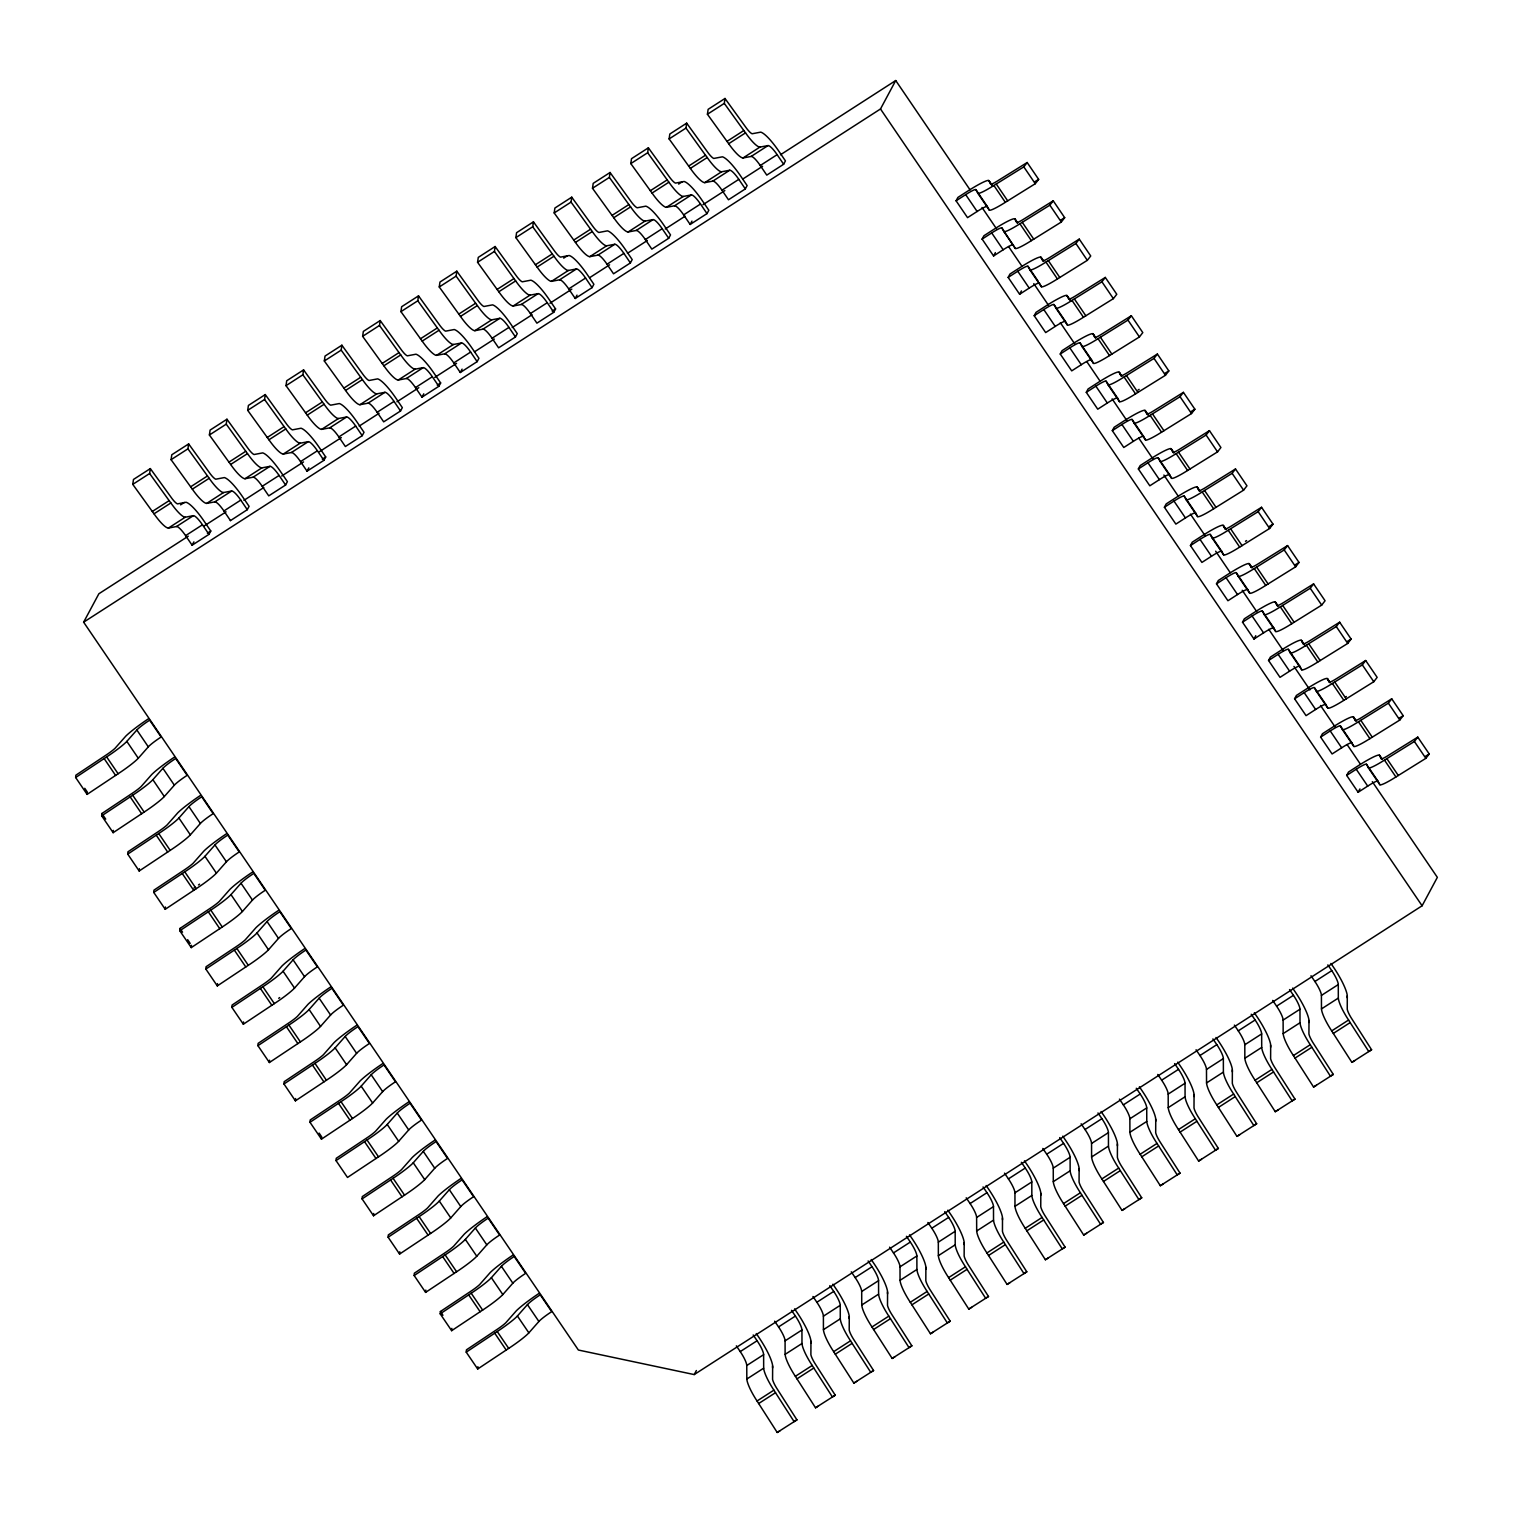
<?xml version="1.0" encoding="UTF-8"?>
<svg xmlns="http://www.w3.org/2000/svg" width="1513" height="1513" viewBox="0 0 1513 1513"><rect width="100%" height="100%" fill="white"/><g stroke="black" fill="none" stroke-linecap="round" stroke-linejoin="round"><path stroke-width="1.5" d="M772.632 1365.955L772.576 1379.459A11.915 2.515 57.2 0 0 777.663 1389.709L796.935 1419.856L777.209 1432.471L757.048 1401A24.359 5.144 57.2 0 1 746.817 1379.043L746.76 1365.52A14.298 3.026 57.2 0 0 740.235 1351.601L736.339 1345.851M810.949 1341.275L810.892 1354.778A11.915 2.515 57.2 0 0 815.961 1365.048L835.252 1395.194L815.526 1407.79L795.365 1376.319A24.359 5.144 57.2 0 1 785.115 1354.362L785.077 1340.858A14.298 3.026 57.2 0 0 778.552 1326.92L774.637 1321.189M849.266 1316.613L849.209 1330.116A11.915 2.515 57.2 0 0 854.278 1340.367L873.568 1370.513L853.843 1383.109L833.663 1351.657A24.359 5.144 57.2 0 1 823.431 1329.681L823.394 1316.178A14.298 3.026 57.2 0 0 816.869 1302.258L812.954 1296.509M887.564 1291.932L887.507 1305.435A11.915 2.515 57.2 0 0 892.594 1315.705L911.866 1345.832L892.159 1358.447L871.98 1326.977A24.359 5.144 57.2 0 1 861.748 1305.019L861.691 1291.497A14.298 3.026 57.2 0 0 855.167 1277.577L851.271 1271.828M925.88 1267.27L925.824 1280.755A11.915 2.515 57.2 0 0 930.892 1291.024L950.183 1321.171L930.457 1333.766L910.296 1302.296A24.359 5.144 57.2 0 1 900.046 1280.338L900.008 1266.835A14.298 3.026 57.2 0 0 893.483 1252.915L889.587 1247.166M964.197 1242.589L964.14 1256.093A11.915 2.515 57.2 0 0 969.209 1266.343L988.5 1296.49L968.774 1309.085L948.594 1277.634A24.359 5.144 57.2 0 1 938.363 1255.677L938.325 1242.154A14.298 3.026 57.2 0 0 931.8 1228.234L927.885 1222.485M1002.495 1217.908L1002.457 1231.412A11.915 2.515 57.2 0 0 1007.526 1241.681L1026.797 1271.809L1007.091 1284.424L986.911 1252.953A24.359 5.144 57.2 0 1 976.679 1230.996L976.623 1217.473A14.298 3.026 57.2 0 0 970.098 1203.554L966.202 1197.804M1040.812 1193.246L1040.755 1206.75A11.915 2.515 57.2 0 0 1045.823 1217L1065.114 1247.147L1045.388 1259.743L1025.228 1228.291A24.359 5.144 57.2 0 1 1014.977 1206.315L1014.939 1192.811A14.298 3.026 57.2 0 0 1008.415 1178.892L1004.519 1173.142M1079.128 1168.566L1079.072 1182.069A11.915 2.515 57.2 0 0 1084.14 1192.32L1103.431 1222.466L1083.705 1235.062L1063.526 1203.61A24.359 5.144 57.2 0 1 1053.294 1181.653L1053.256 1168.131A14.298 3.026 57.2 0 0 1046.731 1154.211L1042.816 1148.462M1117.426 1143.885L1117.388 1157.388A11.915 2.515 57.2 0 0 1122.457 1167.658L1141.729 1197.804L1122.022 1210.4L1101.842 1178.93A24.359 5.144 57.2 0 1 1091.611 1156.972L1091.554 1143.469A14.298 3.026 57.2 0 0 1085.029 1129.53L1081.133 1123.8M1155.743 1119.223L1155.686 1132.726A11.915 2.515 57.2 0 0 1160.755 1142.977L1180.045 1173.123L1160.32 1185.719L1140.159 1154.268A24.359 5.144 57.2 0 1 1129.908 1132.291L1129.871 1118.788A14.298 3.026 57.2 0 0 1123.346 1104.868L1119.45 1099.119M1194.06 1094.542L1194.003 1108.046A11.915 2.515 57.2 0 0 1199.071 1118.296L1218.362 1148.443L1198.636 1161.057L1178.476 1129.587A24.359 5.144 57.2 0 1 1168.225 1107.629L1168.187 1094.107A14.298 3.026 57.2 0 0 1161.662 1080.187L1157.748 1074.438M1232.357 1069.88L1232.32 1083.365A11.915 2.515 57.2 0 0 1237.388 1093.634L1256.66 1123.781L1236.953 1136.376L1216.774 1104.906A24.359 5.144 57.2 0 1 1206.542 1082.949L1206.485 1069.445A14.298 3.026 57.2 0 0 1199.96 1055.526L1196.064 1049.776M1270.674 1045.199L1270.617 1058.703A11.915 2.515 57.2 0 0 1275.705 1068.953L1294.977 1099.1L1275.251 1111.696L1255.09 1080.244A24.359 5.144 57.2 0 1 1244.84 1058.268L1244.802 1044.764A14.298 3.026 57.2 0 0 1238.277 1030.845L1234.381 1025.095M1308.991 1020.519L1308.934 1034.022A11.915 2.515 57.2 0 0 1314.003 1044.292L1333.293 1074.419L1313.568 1087.034L1293.407 1055.563A24.359 5.144 57.2 0 1 1283.156 1033.606L1283.119 1020.084A14.298 3.026 57.2 0 0 1276.594 1006.164L1272.679 1000.415M1347.289 995.857L1347.251 1009.36A11.915 2.515 57.2 0 0 1352.319 1019.611L1371.591 1049.757L1351.884 1062.353L1331.705 1030.901A24.359 5.144 57.2 0 1 1321.473 1008.925L1321.416 995.422A14.298 3.026 57.2 0 0 1314.91 981.502L1310.996 975.753M772.632 1367.922L772.538 1365.048A30.279 6.411 57.2 0 0 766.467 1349.861L764.746 1346.759A30.279 6.411 57.2 0 0 758.902 1337.397L756.292 1333.558M810.949 1343.241L810.855 1340.367A30.279 6.411 57.2 0 0 804.765 1325.199L803.063 1322.097A30.279 6.411 57.2 0 0 797.2 1312.717L794.609 1308.877M849.247 1318.58L849.152 1315.705A30.279 6.411 57.2 0 0 843.081 1300.518L841.379 1297.416A30.279 6.411 57.2 0 0 835.516 1288.036L832.907 1284.215M887.564 1293.899L887.469 1291.024A30.279 6.411 57.2 0 0 881.398 1275.837L879.677 1272.736A30.279 6.411 57.2 0 0 873.833 1263.374L871.223 1259.535M925.88 1269.218L925.786 1266.362A30.279 6.411 57.2 0 0 919.696 1251.175L917.994 1248.074A30.279 6.411 57.2 0 0 912.15 1238.693L909.54 1234.873M964.178 1244.556L964.084 1241.681A30.279 6.411 57.2 0 0 958.013 1226.495L956.311 1223.393A30.279 6.411 57.2 0 0 950.448 1214.012L947.857 1210.192M1002.495 1219.875L1002.4 1217A30.279 6.411 57.2 0 0 996.329 1201.814L994.608 1198.731A30.279 6.411 57.2 0 0 988.764 1189.35L986.154 1185.511M1040.812 1195.194L1040.717 1192.339A30.279 6.411 57.2 0 0 1034.627 1177.152L1032.925 1174.05A30.279 6.411 57.2 0 0 1027.081 1164.67L1024.471 1160.849M1079.109 1170.532L1079.015 1167.658A30.279 6.411 57.2 0 0 1072.944 1152.471L1071.242 1149.369A30.279 6.411 57.2 0 0 1065.379 1140.008L1062.788 1136.168M1117.426 1145.852L1117.332 1142.977A30.279 6.411 57.2 0 0 1111.261 1127.79L1109.54 1124.707A30.279 6.411 57.2 0 0 1103.696 1115.327L1101.086 1111.488M1155.743 1121.19L1155.648 1118.315A30.279 6.411 57.2 0 0 1149.558 1103.128L1147.856 1100.027A30.279 6.411 57.2 0 0 1142.012 1090.646L1139.402 1086.826M1194.041 1096.509L1193.946 1093.634A30.279 6.411 57.2 0 0 1187.875 1078.447L1186.173 1075.346A30.279 6.411 57.2 0 0 1180.31 1065.984L1177.719 1062.145M1232.357 1071.828L1232.263 1068.972A30.279 6.411 57.2 0 0 1226.192 1053.786L1224.471 1050.684A30.279 6.411 57.2 0 0 1218.627 1041.303L1216.017 1037.464M1270.674 1047.166L1270.58 1044.292A30.279 6.411 57.2 0 0 1264.49 1029.105L1262.788 1026.003A30.279 6.411 57.2 0 0 1256.944 1016.623L1254.334 1012.802M1308.972 1022.485L1308.896 1019.611A30.279 6.411 57.2 0 0 1302.806 1004.424L1301.104 1001.322A30.279 6.411 57.2 0 0 1295.241 991.961L1292.65 988.121M1347.289 997.805L1347.194 994.949A30.279 6.411 57.2 0 0 1341.123 979.762L1339.402 976.66A30.279 6.411 57.2 0 0 1333.558 967.28L1330.948 963.459M75.65 777.512L106.648 756.897A24.359 2.78 -34.2 0 0 126.827 741.389L136.851 730.004A14.298 1.626 -34.2 0 1 149.655 720.169L161.116 737.02A14.298 1.626 -34.2 0 0 148.312 746.855L138.288 758.24A24.359 2.78 -34.2 0 1 118.109 773.748L87.111 794.382L75.65 777.512L75.858 775.204L105.532 755.441A11.915 1.362 -34.2 0 0 115.064 748.273L125.768 736.15A30.279 3.442 -34.2 0 1 139.328 725.124L142.279 723.006A30.279 3.442 -34.2 0 1 148.387 718.826M87.111 794.382L87.3 792.074L84.766 788.311M101.693 815.829L132.69 795.214A24.359 2.78 -34.2 0 0 152.87 779.687L162.893 768.301A14.298 1.626 -34.2 0 1 175.697 758.486L187.158 775.337A14.298 1.626 -34.2 0 0 174.354 785.171L164.312 796.538A24.359 2.78 -34.2 0 1 144.151 812.065L113.153 832.68L101.693 815.829L101.882 813.521L131.574 793.758A11.915 1.362 -34.2 0 0 141.106 786.59L151.792 774.448A30.279 3.442 -34.2 0 1 165.371 763.422L168.321 761.323A30.279 3.442 -34.2 0 1 174.43 757.143M113.153 832.68L113.343 830.372M127.735 854.126L158.733 833.512A24.359 2.78 -34.2 0 0 178.912 818.003L188.936 806.618A14.298 1.626 -34.2 0 1 201.74 796.784L213.182 813.654A14.298 1.626 -34.2 0 0 200.378 823.469L190.354 834.854A24.359 2.78 -34.2 0 1 170.194 850.363L139.177 870.996L127.735 854.126L127.924 851.819L157.617 832.055A11.915 1.362 -34.2 0 0 167.149 824.888L177.834 812.765A30.279 3.442 -34.2 0 1 191.413 801.739L194.345 799.621A30.279 3.442 -34.2 0 1 200.454 795.441M139.177 870.996L139.385 868.689M153.759 892.443L184.775 871.828A24.359 2.78 -34.2 0 0 204.936 856.301L214.959 844.935A14.298 1.626 -34.2 0 1 227.763 835.1L239.224 851.951A14.298 1.626 -34.2 0 0 226.42 861.786L216.397 873.152A24.359 2.78 -34.2 0 1 196.217 888.679L165.22 909.294L153.759 892.443L153.967 890.136L183.659 870.372A11.915 1.362 -34.2 0 0 193.191 863.204L203.877 851.062A30.279 3.442 -34.2 0 1 217.437 840.037L220.387 837.937A30.279 3.442 -34.2 0 1 226.496 833.758M165.22 909.294L165.428 906.987M179.801 930.76L210.799 910.126A24.359 2.78 -34.2 0 0 230.978 894.618L241.002 883.233A14.298 1.626 -34.2 0 1 253.806 873.398L265.267 890.268A14.298 1.626 -34.2 0 0 252.463 900.084L242.439 911.469A24.359 2.78 -34.2 0 1 222.26 926.996L191.262 947.611L179.801 930.76L180.009 928.434L209.683 908.67A11.915 1.362 -34.2 0 0 219.234 901.502L229.919 889.379A30.279 3.442 -34.2 0 1 243.48 878.353L246.43 876.235A30.279 3.442 -34.2 0 1 252.539 872.055M191.262 947.611L191.47 945.303M205.844 969.058L236.841 948.443A24.359 2.78 -34.2 0 0 257.021 932.916L267.044 921.549A14.298 1.626 -34.2 0 1 279.848 911.715L291.309 928.566A14.298 1.626 -34.2 0 0 278.505 938.4L268.482 949.786A24.359 2.78 -34.2 0 1 248.302 965.294L217.305 985.909L205.844 969.058L206.052 966.75L235.725 946.987A11.915 1.362 -34.2 0 0 245.257 939.819L255.962 927.677A30.279 3.442 -34.2 0 1 269.522 916.67L272.472 914.552A30.279 3.442 -34.2 0 1 278.581 910.372M217.305 985.909L217.494 983.601M231.886 1007.374L262.884 986.741A24.359 2.78 -34.2 0 0 283.063 971.233L293.087 959.847A14.298 1.626 -34.2 0 1 305.891 950.032L317.352 966.883A14.298 1.626 -34.2 0 0 304.548 976.698L294.524 988.084A24.359 2.78 -34.2 0 1 274.345 1003.611L243.347 1024.225L231.886 1007.374L232.075 1005.067L261.768 985.285A11.915 1.362 -34.2 0 0 271.3 978.136L281.985 965.994A30.279 3.442 -34.2 0 1 295.565 954.968L298.515 952.85A30.279 3.442 -34.2 0 1 304.624 948.67M243.347 1024.225L243.536 1021.918M257.929 1045.672L288.926 1025.058A24.359 2.78 -34.2 0 0 309.106 1009.53L319.13 998.164A14.298 1.626 -34.2 0 1 331.933 988.329L343.375 1005.18A14.298 1.626 -34.2 0 0 330.591 1015.015L320.548 1026.4A24.359 2.78 -34.2 0 1 300.387 1041.909L269.39 1062.523L257.929 1045.672L258.118 1043.365L287.81 1023.601A11.915 1.362 -34.2 0 0 297.342 1016.433L308.028 1004.292A30.279 3.442 -34.2 0 1 321.607 993.285L324.557 991.166A30.279 3.442 -34.2 0 1 330.666 986.987M269.39 1062.523L269.579 1060.216M283.971 1083.989L314.969 1063.355A24.359 2.78 -34.2 0 0 335.13 1047.847L345.172 1036.462A14.298 1.626 -34.2 0 1 357.957 1026.646L369.418 1043.497A14.298 1.626 -34.2 0 0 356.614 1053.332L346.59 1064.698A24.359 2.78 -34.2 0 1 326.411 1080.225L295.413 1100.84L283.971 1083.989L284.16 1081.682L313.853 1061.899A11.915 1.362 -34.2 0 0 323.385 1054.75L334.07 1042.608A30.279 3.442 -34.2 0 1 347.65 1031.582L350.581 1029.483A30.279 3.442 -34.2 0 1 356.69 1025.284M295.413 1100.84L295.621 1098.533M309.995 1122.287L341.011 1101.672A24.359 2.78 -34.2 0 0 361.172 1086.164L371.196 1074.778A14.298 1.626 -34.2 0 1 383.999 1064.944L395.46 1081.795A14.298 1.626 -34.2 0 0 382.657 1091.63L372.633 1103.015A24.359 2.78 -34.2 0 1 352.453 1118.523L321.456 1139.157L309.995 1122.287L310.203 1119.979L339.877 1100.216A11.915 1.362 -34.2 0 0 349.427 1093.048L360.113 1080.925A30.279 3.442 -34.2 0 1 373.673 1069.899L376.624 1067.781A30.279 3.442 -34.2 0 1 382.732 1063.601M321.456 1139.157L321.664 1136.849L319.111 1133.086M336.037 1160.603L367.035 1139.989A24.359 2.78 -34.2 0 0 387.215 1124.462L397.238 1113.076A14.298 1.626 -34.2 0 1 410.042 1103.261L421.503 1120.112A14.298 1.626 -34.2 0 0 408.699 1129.946L398.676 1141.313A24.359 2.78 -34.2 0 1 378.496 1156.84L347.498 1177.454L336.037 1160.603L336.245 1158.296L365.919 1138.533A11.915 1.362 -34.2 0 0 375.451 1131.365L386.155 1119.223A30.279 3.442 -34.2 0 1 399.716 1108.197L402.666 1106.098A30.279 3.442 -34.2 0 1 408.775 1101.899M362.08 1198.901L393.077 1178.287A24.359 2.78 -34.2 0 0 413.257 1162.778L423.281 1151.393A14.298 1.626 -34.2 0 1 436.084 1141.559L447.545 1158.428A14.298 1.626 -34.2 0 0 434.742 1168.244L424.718 1179.629A24.359 2.78 -34.2 0 1 404.538 1195.138L373.541 1215.771L362.08 1198.901L362.288 1196.594L391.962 1176.83A11.915 1.362 -34.2 0 0 401.493 1169.662L412.198 1157.54A30.279 3.442 -34.2 0 1 425.758 1146.514L428.709 1144.395A30.279 3.442 -34.2 0 1 434.817 1140.216M373.541 1215.771L373.73 1213.464M388.122 1237.218L419.12 1216.603A24.359 2.78 -34.2 0 0 439.3 1201.076L449.323 1189.71A14.298 1.626 -34.2 0 1 462.127 1179.875L473.588 1196.726A14.298 1.626 -34.2 0 0 460.784 1206.561L450.761 1217.927A24.359 2.78 -34.2 0 1 430.581 1233.454L399.583 1254.069L388.122 1237.218L388.311 1234.911L418.004 1215.147A11.915 1.362 -34.2 0 0 427.536 1207.979L438.222 1195.837A30.279 3.442 -34.2 0 1 451.801 1184.811L454.751 1182.712A30.279 3.442 -34.2 0 1 460.86 1178.532M399.583 1254.069L399.772 1251.762M414.165 1275.535L445.162 1254.901A24.359 2.78 -34.2 0 0 465.342 1239.393L475.366 1228.008A14.298 1.626 -34.2 0 1 488.169 1218.173L499.612 1235.043A14.298 1.626 -34.2 0 0 486.808 1244.859L476.784 1256.244A24.359 2.78 -34.2 0 1 456.623 1271.752L425.607 1292.386L414.165 1275.535L414.354 1273.208L444.047 1253.445A11.915 1.362 -34.2 0 0 453.578 1246.277L464.264 1234.154A30.279 3.442 -34.2 0 1 477.843 1223.128L480.794 1221.01A30.279 3.442 -34.2 0 1 486.883 1216.83M425.607 1292.386L425.815 1290.078M440.207 1313.832L471.205 1293.218A24.359 2.78 -34.2 0 0 491.366 1277.691L501.408 1266.324A14.298 1.626 -34.2 0 1 514.193 1256.49L525.654 1273.341A14.298 1.626 -34.2 0 0 512.85 1283.175L502.827 1294.561A24.359 2.78 -34.2 0 1 482.647 1310.069L451.649 1330.684L440.207 1313.832L440.396 1311.525L470.089 1291.762A11.915 1.362 -34.2 0 0 479.621 1284.594L490.307 1272.452A30.279 3.442 -34.2 0 1 503.886 1261.445L506.817 1259.327A30.279 3.442 -34.2 0 1 512.926 1255.147M451.649 1330.684L451.857 1328.376M466.231 1352.149L497.229 1331.516A24.359 2.78 -34.2 0 0 517.408 1316.007L527.432 1304.622A14.298 1.626 -34.2 0 1 540.236 1294.806L551.697 1311.658A14.298 1.626 -34.2 0 0 538.893 1321.473L528.869 1332.858A24.359 2.78 -34.2 0 1 508.69 1348.386L477.692 1369L466.231 1352.149L466.439 1349.842L496.113 1330.059A11.915 1.362 -34.2 0 0 505.664 1322.91L516.349 1310.769A30.279 3.442 -34.2 0 1 529.909 1299.743L532.86 1297.624A30.279 3.442 -34.2 0 1 538.968 1293.445M477.692 1369L477.9 1366.693M132.766 484.368L133.484 479.451L150.335 468.595L170.685 496.737A11.915 2.515 57.2 0 0 177.437 503.886L186.08 502.259A30.279 6.411 57.2 0 1 195.896 510.467L197.957 512.907A30.279 6.411 57.2 0 1 204.255 521.418L210.78 531.006L208.983 534.354L192.113 545.21L185.607 535.64A14.298 3.026 57.2 0 0 176.491 526.543L168.378 528.075A24.359 5.144 57.2 0 1 154.004 513.815L132.766 484.368L149.617 473.512L150.335 468.595M247.281 509.692L240.775 500.103A14.298 3.026 57.2 0 0 231.659 491.025L214.808 501.881L206.695 503.394A24.359 5.144 57.2 0 1 192.321 489.153L171.082 459.687L171.782 454.77L188.652 443.914L208.983 472.075A11.915 2.515 57.2 0 0 215.735 479.205L224.378 477.578A30.279 6.411 57.2 0 1 234.212 485.786L236.255 488.226A30.279 6.411 57.2 0 1 242.572 496.756L249.078 506.325L247.281 509.692L230.354 520.68M231.659 491.025L223.546 492.538A24.359 5.144 57.2 0 1 209.172 478.297L187.934 448.831L188.652 443.914M209.399 435.006L210.099 430.089L226.95 419.233L247.3 447.394A11.915 2.515 57.2 0 0 254.052 454.524L262.695 452.898A30.279 6.411 57.2 0 1 272.51 461.106L274.572 463.564A30.279 6.411 57.2 0 1 280.888 472.075L287.394 481.645L285.598 485.011L268.747 495.867L262.222 486.297A14.298 3.026 57.2 0 0 253.106 477.2L245.011 478.732A24.359 5.144 57.2 0 1 230.638 464.472L209.399 435.006L226.25 424.151L226.95 419.233M247.697 410.345L248.416 405.427L265.267 394.571L285.617 422.713A11.915 2.515 57.2 0 0 292.368 429.862L301.011 428.236A30.279 6.411 57.2 0 1 310.827 436.444L312.888 438.883A30.279 6.411 57.2 0 1 319.205 447.394L325.711 456.983L323.914 460.33L307.044 471.186L300.539 461.616A14.298 3.026 57.2 0 0 291.423 452.519L283.309 454.051A24.359 5.144 57.2 0 1 268.936 439.791L247.697 410.345L264.567 399.489L265.267 394.571M286.014 385.664L286.714 380.746L303.583 369.891L323.914 398.051A11.915 2.515 57.2 0 0 330.666 405.181L339.309 403.555A30.279 6.411 57.2 0 1 349.144 411.763L351.205 414.203A30.279 6.411 57.2 0 1 357.503 422.732L364.009 432.302L362.212 435.668L345.361 446.524L338.855 436.935A14.298 3.026 57.2 0 0 329.739 427.857L321.626 429.37A24.359 5.144 57.2 0 1 307.252 415.129L286.014 385.664L302.865 374.808L303.583 369.891M324.33 360.983L325.03 356.066L341.881 345.21L362.231 373.371A11.915 2.515 57.2 0 0 368.983 380.501L377.626 378.874A30.279 6.411 57.2 0 1 387.441 387.101L389.503 389.541A30.279 6.411 57.2 0 1 395.82 398.051L402.326 407.64L400.529 410.988L383.678 421.843L377.153 412.274A14.298 3.026 57.2 0 0 368.037 403.177L359.943 404.709A24.359 5.144 57.2 0 1 345.569 390.449L324.33 360.983L341.182 350.127L341.881 345.21M362.628 336.321L363.347 331.404L380.198 320.548L400.548 348.709A11.915 2.515 57.2 0 0 407.3 355.839L415.943 354.212A30.279 6.411 57.2 0 1 425.758 362.42L427.82 364.86A30.279 6.411 57.2 0 1 434.136 373.389L440.642 382.959L438.846 386.307L421.976 397.163L415.47 387.593A14.298 3.026 57.2 0 0 406.354 378.515L398.259 380.028A24.359 5.144 57.2 0 1 383.867 365.787L362.628 336.321L379.498 325.465L380.198 320.548M400.945 311.64L401.645 306.723L418.515 295.867L438.846 324.028A11.915 2.515 57.2 0 0 445.597 331.158L454.24 329.531A30.279 6.411 57.2 0 1 464.075 337.739L466.136 340.198A30.279 6.411 57.2 0 1 472.434 348.709L478.94 358.278L477.143 361.645L460.292 372.501L453.787 362.912A14.298 3.026 57.2 0 0 444.671 353.834L436.557 355.347A24.359 5.144 57.2 0 1 422.184 341.106L400.945 311.64L417.796 300.784L418.515 295.867M439.262 286.978L439.961 282.042L456.813 271.186L477.162 299.347A11.915 2.515 57.2 0 0 483.914 306.496L492.557 304.87A30.279 6.411 57.2 0 1 502.373 313.078L504.434 315.517A30.279 6.411 57.2 0 1 510.751 324.028L517.257 333.617L515.46 336.964L498.609 347.82L492.084 338.25A14.298 3.026 57.2 0 0 482.969 329.153L474.874 330.685A24.359 5.144 57.2 0 1 460.5 316.425L439.262 286.978L456.113 276.123L456.813 271.186M477.56 262.297L478.278 257.38L495.129 246.524L515.479 274.685A11.915 2.515 57.2 0 0 522.231 281.815L530.874 280.189A30.279 6.411 57.2 0 1 540.689 288.397L542.751 290.836A30.279 6.411 57.2 0 1 549.068 299.366L555.574 308.936L553.777 312.283L536.907 323.158L530.401 313.569A14.298 3.026 57.2 0 0 521.285 304.491L513.191 306.004A24.359 5.144 57.2 0 1 498.798 291.763L477.56 262.297L494.429 251.442L495.129 246.524M515.876 237.617L516.576 232.699L533.446 221.844L553.796 250.004A11.915 2.515 57.2 0 0 560.529 257.134L569.172 255.508A30.279 6.411 57.2 0 1 579.006 263.716L581.068 266.175A30.279 6.411 57.2 0 1 587.366 274.685L593.871 284.255L592.075 287.621L575.224 298.477L568.718 288.907A14.298 3.026 57.2 0 0 559.602 279.81L551.489 281.342A24.359 5.144 57.2 0 1 537.115 267.082L515.876 237.617L532.727 226.761L533.446 221.844M554.193 212.955L554.893 208.038L571.744 197.182L592.094 225.324A11.915 2.515 57.2 0 0 598.845 232.472L607.488 230.846A30.279 6.411 57.2 0 1 617.304 239.054L619.365 241.494A30.279 6.411 57.2 0 1 625.682 250.004L632.188 259.593L630.391 262.94L613.54 273.796L607.035 264.227A14.298 3.026 57.2 0 0 597.9 255.13L589.805 256.662A24.359 5.144 57.2 0 1 575.432 242.402L554.193 212.955L571.044 202.099L571.744 197.182M592.491 188.274L593.209 183.357L610.061 172.501L630.41 200.662A11.915 2.515 57.2 0 0 637.162 207.792L645.805 206.165A30.279 6.411 57.2 0 1 655.621 214.373L657.682 216.813A30.279 6.411 57.2 0 1 663.999 225.342L670.505 234.912L668.708 238.279L651.838 249.134L645.332 239.546A14.298 3.026 57.2 0 0 636.216 230.468L628.122 231.981A24.359 5.144 57.2 0 1 613.748 217.74L592.491 188.274L609.361 177.418L610.061 172.501M630.808 163.593L631.507 158.676L648.377 147.82L668.727 175.981A11.915 2.515 57.2 0 0 675.46 183.111L684.103 181.484A30.279 6.411 57.2 0 1 693.937 189.692L695.999 192.151A30.279 6.411 57.2 0 1 702.297 200.662L708.822 210.25L707.006 213.598L690.155 224.454L683.649 214.884A14.298 3.026 57.2 0 0 674.533 205.787L666.42 207.319A24.359 5.144 57.2 0 1 652.046 193.059L630.808 163.593L647.659 152.737L648.377 147.82M669.124 138.931L669.824 134.014L686.675 123.158L707.025 151.319A11.915 2.515 57.2 0 0 713.777 158.449L722.42 156.822A30.279 6.411 57.2 0 1 732.235 165.03L734.297 167.47A30.279 6.411 57.2 0 1 740.614 175.981L747.119 185.569L745.323 188.917L728.472 199.773L721.966 190.203A14.298 3.026 57.2 0 0 712.85 181.106L704.736 182.638A24.359 5.144 57.2 0 1 690.363 168.397L669.124 138.931L685.975 128.075L686.675 123.158M707.422 114.25L708.141 109.333L724.992 98.477L745.342 126.638A11.915 2.515 57.2 0 0 752.093 133.768L760.736 132.142A30.279 6.411 57.2 0 1 770.552 140.35L772.613 142.808A30.279 6.411 57.2 0 1 778.93 151.319L785.436 160.889L783.639 164.255L766.769 175.111L760.264 165.522A14.298 3.026 57.2 0 0 751.148 156.444L743.053 157.957A24.359 5.144 57.2 0 1 728.68 143.716L707.422 114.25L724.292 103.395L724.992 98.477M1372.31 781.654L1437.35 877.351L1422.107 905.776L694.202 1374.579L578.382 1350.031L83.631 622.183L98.875 593.758L188.293 536.169M192.113 545.21L193.91 541.862M307.044 471.186L308.841 467.839M421.976 397.163L423.772 393.815M460.292 372.501L462.089 369.134M575.224 298.477L577.02 295.111M690.155 224.454L691.952 221.106M83.631 622.183L880.49 108.974L895.734 80.529L970.079 189.9M992.679 186.156L988.859 180.539L990.712 184.321A11.915 1.362 -34.2 0 0 998.561 180.293L1027.176 162.515L1038.637 179.366L1035.27 183.716L1005.332 202.326A24.359 2.78 -34.2 0 1 989.294 210.137L987.327 206.487A14.298 1.626 -34.2 0 0 977.133 211.48L967.545 217.645L956.084 200.794L957.899 197.428L967.469 191.262A30.279 3.442 -34.2 0 1 976.188 185.929L978.779 184.473A30.279 3.442 -34.2 0 1 988.613 180.425L991.677 184.832M982.05 239.243L983.923 235.744L993.511 229.579A30.279 3.442 -34.2 0 1 1002.23 224.246L1004.821 222.789A30.279 3.442 -34.2 0 1 1014.656 218.742L1017.719 223.149M1017.455 222.6L1014.901 218.855L1016.736 222.638A11.915 1.362 -34.2 0 0 1024.604 218.591L1053.218 200.813L1064.679 217.664L1061.313 222.033L1031.374 240.643A24.359 2.78 -34.2 0 1 1015.336 248.454L1001.909 227.933A14.298 1.626 -34.2 0 0 991.715 232.926L982.126 239.092L993.587 255.962L995.384 252.595M1043.497 260.898L1040.944 257.153L1042.779 260.936A11.915 1.362 -34.2 0 0 1050.646 256.907L1079.261 239.13L1090.722 255.981L1087.336 260.331L1057.417 278.959A24.359 2.78 -34.2 0 1 1041.379 286.751L1039.412 283.101A14.298 1.626 -34.2 0 0 1029.199 288.094L1019.63 294.26L1008.169 277.409L1009.965 274.042L1019.554 267.877A30.279 3.442 -34.2 0 1 1028.273 262.543L1030.864 261.087A30.279 3.442 -34.2 0 1 1040.679 257.04L1043.762 261.446M1019.63 294.26L1021.426 290.912M1070.807 301.087L1066.987 295.47L1068.821 299.252A11.915 1.362 -34.2 0 0 1076.689 295.205L1105.303 277.427L1116.764 294.279L1113.379 298.647L1083.459 317.257A24.359 2.78 -34.2 0 1 1067.421 325.068L1065.455 321.418A14.298 1.626 -34.2 0 0 1055.242 326.411L1045.672 332.576L1034.211 315.706L1036.008 312.359L1045.578 306.193A30.279 3.442 -34.2 0 1 1054.296 300.86L1056.906 299.404A30.279 3.442 -34.2 0 1 1066.722 295.357L1069.786 299.763M1095.563 337.531L1093.029 333.768L1094.864 337.569A11.915 1.362 -34.2 0 0 1102.712 333.522L1131.346 315.744L1142.788 332.595L1139.421 336.945L1109.502 355.574A24.359 2.78 -34.2 0 1 1093.464 363.366L1091.497 359.716A14.298 1.626 -34.2 0 0 1081.284 364.709L1071.715 370.874L1060.254 354.023L1062.05 350.676L1071.62 344.491A30.279 3.442 -34.2 0 1 1080.339 339.158L1082.93 337.702A30.279 3.442 -34.2 0 1 1092.764 333.654L1095.828 338.08M1121.871 376.378L1119.261 372.179L1120.906 375.867A11.915 1.362 -34.2 0 0 1128.755 371.839L1157.388 354.042L1168.83 370.912L1165.464 375.262L1135.544 393.872A24.359 2.78 -34.2 0 1 1119.488 401.683L1117.54 398.032A14.298 1.626 -34.2 0 0 1107.327 403.025L1097.738 409.191L1086.296 392.34L1088.093 388.973L1097.663 382.808A30.279 3.442 -34.2 0 1 1106.381 377.475L1108.972 376.018A30.279 3.442 -34.2 0 1 1118.807 371.971L1121.606 375.829M1148.915 416.018L1145.095 410.401L1146.93 414.184A11.915 1.362 -34.2 0 0 1154.797 410.136L1183.412 392.359L1194.873 409.21L1191.506 413.56L1161.568 432.188A24.359 2.78 -34.2 0 1 1145.53 439.999L1143.563 436.33A14.298 1.626 -34.2 0 0 1133.369 441.323L1123.781 447.489L1112.32 430.638L1114.135 427.29L1123.705 421.106A30.279 3.442 -34.2 0 1 1132.424 415.772L1135.015 414.316A30.279 3.442 -34.2 0 1 1144.849 410.269L1147.913 414.694M1173.691 452.444L1171.138 448.699L1172.972 452.482A11.915 1.362 -34.2 0 0 1180.84 448.453L1209.454 430.657L1220.915 447.526L1217.549 451.876L1187.61 470.486A24.359 2.78 -34.2 0 1 1171.573 478.297L1169.606 474.647A14.298 1.626 -34.2 0 0 1159.393 479.64L1149.823 485.805L1138.362 468.954L1140.159 465.588L1149.748 459.422A30.279 3.442 -34.2 0 1 1158.466 454.089L1161.057 452.633A30.279 3.442 -34.2 0 1 1170.892 448.586L1173.956 452.992M694.202 1374.579L696.377 1370.513M1199.714 490.76L1197.18 487.016L1199.015 490.798A11.915 1.362 -34.2 0 0 1206.882 486.751L1235.497 468.973L1246.958 485.824L1243.573 490.174L1213.653 508.803A24.359 2.78 -34.2 0 1 1197.615 516.614L1195.648 512.945A14.298 1.626 -34.2 0 0 1185.436 517.938L1175.866 524.103L1164.405 507.252L1166.201 503.905L1175.79 497.739A30.279 3.442 -34.2 0 1 1184.49 492.406L1187.1 490.931A30.279 3.442 -34.2 0 1 1196.915 486.902L1199.998 491.309M1225.757 529.058L1223.223 525.314L1225.057 529.096A11.915 1.362 -34.2 0 0 1232.906 525.068L1261.539 507.29L1273 524.141L1269.615 528.491L1239.695 547.101A24.359 2.78 -34.2 0 1 1223.658 554.912L1221.691 551.262A14.298 1.626 -34.2 0 0 1211.478 556.254L1201.908 562.42L1190.447 545.569L1192.244 542.202L1201.814 536.037A30.279 3.442 -34.2 0 1 1210.532 530.704L1213.142 529.247A30.279 3.442 -34.2 0 1 1222.958 525.2L1226.022 529.607M1251.799 567.375L1249.246 563.63L1251.1 567.413A11.915 1.362 -34.2 0 0 1258.948 563.366L1287.582 545.588L1299.024 562.439L1295.658 566.808L1265.738 585.418A24.359 2.78 -34.2 0 1 1249.7 593.228L1247.733 589.559A14.298 1.626 -34.2 0 0 1237.521 594.552L1227.932 600.737L1216.49 583.867L1218.287 580.519L1227.856 574.354A30.279 3.442 -34.2 0 1 1236.575 569.02L1239.166 567.564A30.279 3.442 -34.2 0 1 1249 563.517L1252.064 567.923M1277.842 605.673L1275.289 601.928L1277.142 605.711A11.915 1.362 -34.2 0 0 1284.991 601.682L1313.606 583.905L1325.066 600.756L1321.7 605.105L1291.762 623.734A24.359 2.78 -34.2 0 1 1275.724 631.526L1273.776 627.876A14.298 1.626 -34.2 0 0 1263.563 632.869L1253.974 639.034L1242.513 622.183L1244.329 618.817L1253.899 612.652A30.279 3.442 -34.2 0 1 1262.617 607.318L1265.208 605.862A30.279 3.442 -34.2 0 1 1275.043 601.815L1278.107 606.221M1253.974 639.034L1255.771 635.687M1305.152 645.862L1301.331 640.245L1303.166 644.027A11.915 1.362 -34.2 0 0 1311.033 639.98L1339.648 622.202L1351.109 639.053L1347.743 643.422L1317.804 662.032A24.359 2.78 -34.2 0 1 1301.766 669.843L1299.799 666.193A14.298 1.626 -34.2 0 0 1289.606 671.167L1280.017 677.351L1268.556 660.481L1270.353 657.134L1279.941 650.968A30.279 3.442 -34.2 0 1 1288.66 645.635L1291.251 644.179A30.279 3.442 -34.2 0 1 1301.085 640.131L1304.149 644.538M1329.927 682.306L1327.374 678.543L1329.208 682.344A11.915 1.362 -34.2 0 0 1337.076 678.297L1365.691 660.519L1377.152 677.37L1373.785 681.72L1343.847 700.349A24.359 2.78 -34.2 0 1 1327.809 708.141L1325.842 704.491A14.298 1.626 -34.2 0 0 1315.629 709.484L1306.059 715.649L1294.598 698.798L1296.395 695.45L1305.984 689.266A30.279 3.442 -34.2 0 1 1314.702 683.933L1317.293 682.476A30.279 3.442 -34.2 0 1 1327.128 678.429L1330.192 682.855M1355.951 720.604L1353.416 716.859L1355.251 720.642A11.915 1.362 -34.2 0 0 1363.118 716.614L1391.733 698.817L1403.194 715.687L1399.809 720.037L1369.889 738.647A24.359 2.78 -34.2 0 1 1353.851 746.457L1351.884 742.807A14.298 1.626 -34.2 0 0 1341.672 747.8L1332.102 753.966L1320.641 737.115L1322.438 733.748L1332.026 727.583A30.279 3.442 -34.2 0 1 1340.726 722.249L1343.336 720.793A30.279 3.442 -34.2 0 1 1353.152 716.746L1356.234 721.153M1381.993 758.921L1379.459 755.176L1381.293 758.959A11.915 1.362 -34.2 0 0 1389.142 754.911L1417.776 737.134L1429.237 753.985L1425.851 758.335L1395.932 776.963A24.359 2.78 -34.2 0 1 1379.894 784.755L1377.927 781.105A14.298 1.626 -34.2 0 0 1367.714 786.098L1358.144 792.264L1346.683 775.413L1348.48 772.065L1358.05 765.881A30.279 3.442 -34.2 0 1 1366.769 760.547L1369.378 759.091A30.279 3.442 -34.2 0 1 1379.194 755.044L1382.258 759.469M1358.144 792.264L1359.941 788.916M956.084 200.794L965.672 194.629A14.298 1.626 -34.2 0 1 975.885 189.636L977.852 193.286A24.359 2.78 -34.2 0 0 993.89 185.475L1023.809 166.865L1027.176 162.515M1001.909 227.933L1003.875 231.584A24.359 2.78 -34.2 0 0 1019.913 223.792L1049.852 205.163L1053.218 200.813M1008.169 277.409L1017.757 271.243A14.298 1.626 -34.2 0 1 1027.951 266.25L1029.918 269.9A24.359 2.78 -34.2 0 0 1045.956 262.089L1075.894 243.48L1079.261 239.13M1034.211 315.706L1043.781 309.541A14.298 1.626 -34.2 0 1 1053.994 304.548L1055.961 308.217A24.359 2.78 -34.2 0 0 1071.998 300.406L1101.918 281.777L1105.303 277.427M1060.254 354.023L1069.823 347.858A14.298 1.626 -34.2 0 1 1080.036 342.865L1082.003 346.515A24.359 2.78 -34.2 0 0 1098.041 338.704L1127.96 320.094L1131.346 315.744M1086.296 392.34L1095.866 386.155A14.298 1.626 -34.2 0 1 1106.079 381.163L1108.046 384.832A24.359 2.78 -34.2 0 0 1124.083 377.021L1154.003 358.392L1157.388 354.042M1112.32 430.638L1121.908 424.472A14.298 1.626 -34.2 0 1 1132.121 419.479L1134.069 423.129A24.359 2.78 -34.2 0 0 1150.126 415.337L1180.045 396.709L1183.412 392.359M1138.362 468.954L1147.951 462.77A14.298 1.626 -34.2 0 1 1158.145 457.777L1160.112 461.446A24.359 2.78 -34.2 0 0 1176.149 453.635L1206.088 435.025L1209.454 430.657M1164.405 507.252L1173.975 501.087A14.298 1.626 -34.2 0 1 1184.187 496.094L1186.154 499.744A24.359 2.78 -34.2 0 0 1202.192 491.952L1232.13 473.323L1235.497 468.973M1190.447 545.569L1200.017 539.403A14.298 1.626 -34.2 0 1 1210.23 534.411L1212.197 538.061A24.359 2.78 -34.2 0 0 1228.234 530.25L1258.154 511.64L1261.539 507.29M1216.49 583.867L1226.06 577.701A14.298 1.626 -34.2 0 1 1236.272 572.708L1238.239 576.358A24.359 2.78 -34.2 0 0 1254.277 568.566L1284.197 549.938L1287.582 545.588M1242.513 622.183L1252.102 616.018A14.298 1.626 -34.2 0 1 1262.315 611.025L1264.282 614.675A24.359 2.78 -34.2 0 0 1280.32 606.864L1310.239 588.254L1313.606 583.905M1268.556 660.481L1278.145 654.316A14.298 1.626 -34.2 0 1 1288.357 649.323L1290.305 652.992A24.359 2.78 -34.2 0 0 1306.343 645.181L1336.282 626.552L1339.648 622.202M1294.598 698.798L1304.187 692.632A14.298 1.626 -34.2 0 1 1314.381 687.64L1316.348 691.29A24.359 2.78 -34.2 0 0 1332.386 683.479L1362.324 664.869L1365.691 660.519M1320.641 737.115L1330.211 730.93A14.298 1.626 -34.2 0 1 1340.423 725.937L1342.39 729.606A24.359 2.78 -34.2 0 0 1358.428 721.796L1388.367 703.167L1391.733 698.817M1346.683 775.413L1356.253 769.247A14.298 1.626 -34.2 0 1 1366.466 764.254L1368.433 767.904A24.359 2.78 -34.2 0 0 1384.471 760.112L1414.39 741.483L1417.776 737.134M193.929 888.036L195.101 887.223M171.082 459.687L187.934 448.831M152.283 511.489L169.153 500.633L170.874 502.959A24.359 5.144 57.2 0 0 185.248 517.219L193.342 515.687A14.298 3.026 57.2 0 1 202.458 524.784L208.983 534.354M190.6 486.827L207.451 475.971M228.917 462.146L245.768 451.29L247.489 453.616A24.359 5.144 57.2 0 0 261.862 467.876L269.976 466.344A14.298 3.026 57.2 0 1 279.092 475.441L285.598 485.011M267.234 437.484L284.085 426.609L285.806 428.936A24.359 5.144 57.2 0 0 300.179 443.196L308.274 441.664A14.298 3.026 57.2 0 1 317.39 450.761L323.914 460.33M305.531 412.803L322.382 401.947L324.104 404.274A24.359 5.144 57.2 0 0 338.477 418.515L346.59 417.002A14.298 3.026 57.2 0 1 355.706 426.08L362.212 435.668M343.848 388.122L360.699 377.267L362.42 379.593A24.359 5.144 57.2 0 0 376.794 393.853L384.907 392.321A14.298 3.026 57.2 0 1 394.023 401.418L400.529 410.988M382.165 363.46L399.016 352.605L400.737 354.931A24.359 5.144 57.2 0 0 415.11 369.172L423.205 367.64A14.298 3.026 57.2 0 1 432.321 376.737L438.846 386.307M420.463 338.78L437.333 327.924L439.035 330.25A24.359 5.144 57.2 0 0 453.408 344.491L461.522 342.978A14.298 3.026 57.2 0 1 470.638 352.056L477.143 361.645M458.779 314.099L475.63 303.243L477.352 305.569A24.359 5.144 57.2 0 0 491.725 319.829L499.838 318.297A14.298 3.026 57.2 0 1 508.954 327.394L515.46 336.964M497.096 289.437L513.947 278.581L515.668 280.907A24.359 5.144 57.2 0 0 530.042 295.148L538.136 293.635A14.298 3.026 57.2 0 1 547.252 302.713L553.777 312.283M535.394 264.756L552.264 253.9L553.966 256.227A24.359 5.144 57.2 0 0 568.358 270.468L576.453 268.955A14.298 3.026 57.2 0 1 585.569 278.033L592.075 287.621M573.711 240.075L590.562 229.22L592.283 231.546A24.359 5.144 57.2 0 0 606.656 245.806L614.77 244.274A14.298 3.026 57.2 0 1 623.886 253.371L630.391 262.94M612.027 215.413L628.878 204.558L630.599 206.884A24.359 5.144 57.2 0 0 644.973 221.125L653.068 219.612A14.298 3.026 57.2 0 1 662.183 228.69L668.708 238.279M650.325 190.733L667.195 179.877L668.897 182.203A24.359 5.144 57.2 0 0 683.29 196.463L691.384 194.931A14.298 3.026 57.2 0 1 700.5 204.028L707.006 213.598M688.642 166.071L705.493 155.215L707.214 157.522A24.359 5.144 57.2 0 0 721.588 171.782L729.701 170.25A14.298 3.026 57.2 0 1 738.817 179.347L745.323 188.917M726.959 141.39L743.81 130.534L745.531 132.86A24.359 5.144 57.2 0 0 759.904 147.101L768.018 145.588A14.298 3.026 57.2 0 1 777.134 154.666L783.639 164.255M154.004 513.815L170.874 502.959M192.321 489.153L209.172 478.297M230.638 464.472L247.489 453.616M268.936 439.791L285.806 428.936M307.252 415.129L324.104 404.274M345.569 390.449L362.42 379.593M383.867 365.787L400.737 354.931M422.184 341.106L439.035 330.25M460.5 316.425L477.352 305.569M498.798 291.763L515.668 280.907M537.115 267.082L553.966 256.227M575.432 242.402L592.283 231.546M613.748 217.74L630.599 206.884M652.046 193.059L668.897 182.203M690.363 168.397L707.214 157.522M728.68 143.716L745.531 132.86M180.595 504.85L184.34 502.448M563.706 258.118L567.451 255.697M678.637 184.094L682.382 181.673M168.378 528.075L185.248 517.219M206.695 503.394L223.546 492.538M245.011 478.732L261.862 467.876M283.309 454.051L300.179 443.196M321.626 429.37L338.477 418.515M359.943 404.709L376.794 393.853M398.259 380.028L415.11 369.172M436.557 355.347L453.408 344.491M474.874 330.685L491.725 319.829M513.191 306.004L530.042 295.148M551.489 281.342L568.358 270.468M589.805 256.662L606.656 245.806M628.122 231.981L644.973 221.125M666.42 207.319L683.29 196.463M704.736 182.638L721.588 171.782M743.053 157.957L759.904 147.101M176.491 526.543L193.342 515.687M253.106 477.2L269.976 466.344M291.423 452.519L308.274 441.664M329.739 427.857L346.59 417.002M368.037 403.177L384.907 392.321M406.354 378.515L423.205 367.64M444.671 353.834L461.522 342.978M482.969 329.153L499.838 318.297M521.285 304.491L538.136 293.635M559.602 279.81L576.453 268.955M597.9 255.13L614.77 244.274M636.216 230.468L653.068 219.612M674.533 205.787L691.384 194.931M712.85 181.106L729.701 170.25M751.148 156.444L768.018 145.588M185.607 535.64L202.458 524.784M214.808 501.881A14.298 3.026 57.2 0 1 223.924 510.959L240.775 500.103M262.222 486.297L279.092 475.441M300.539 461.616L317.39 450.761M338.855 436.935L355.706 426.08M377.153 412.274L394.023 401.418M415.47 387.593L432.321 376.737M453.787 362.912L470.638 352.056M492.084 338.25L508.954 327.394M530.401 313.569L547.252 302.713M568.718 288.907L585.569 278.033M607.035 264.227L623.886 253.371M645.332 239.546L662.183 228.69M683.649 214.884L700.5 204.028M721.966 190.203L738.817 179.347M760.264 165.522L777.134 154.666M204.198 525.919L226.061 511.848M243.933 500.33L263.81 487.526M281.702 476.009L303.546 461.938M319.451 451.687L341.314 437.616M359.186 426.099L379.063 413.295M396.954 401.777L418.817 387.706M434.704 377.456L456.567 363.385M474.458 351.867L494.316 339.063M512.207 327.546L532.084 314.742M549.957 303.224L571.819 289.153M589.711 277.636L609.588 264.832M627.46 253.314L647.337 240.51M665.228 228.993L685.086 216.208M702.978 204.69L724.84 190.6M742.732 179.082L762.59 166.279M780.481 154.761L895.734 80.529M207.394 533.181L210.78 531.006M322.326 459.158L325.711 456.983M437.276 385.134L440.642 382.959M552.207 311.111L555.574 308.936M993.587 255.962L1003.157 249.777A14.298 1.626 -34.2 0 1 1013.37 244.784M740.235 1351.601L757.105 1340.745L753.19 1334.996M778.552 1326.92L795.403 1316.064L791.507 1310.334M816.869 1302.258L833.72 1291.402L829.805 1285.653M855.167 1277.577L872.036 1266.721L868.122 1260.972M893.483 1252.915L910.334 1242.06L906.438 1236.31M931.8 1228.234L948.651 1217.379L944.755 1211.629M970.098 1203.554L986.968 1192.698L983.053 1186.949M1008.415 1178.892L1025.266 1168.036L1021.37 1162.287M1046.731 1154.211L1063.582 1143.355L1059.686 1137.606M1085.029 1129.53L1101.899 1118.674L1097.984 1112.944M1123.346 1104.868L1140.197 1094.012L1136.301 1088.263M1161.662 1080.187L1178.514 1069.332L1174.618 1063.582M1199.96 1055.526L1216.83 1044.651L1212.915 1038.92M1238.277 1030.845L1255.128 1019.989L1251.232 1014.24M1276.594 1006.164L1293.445 995.308L1289.549 989.559M1314.91 981.502L1331.762 970.646L1327.847 964.897M746.76 1365.52L763.63 1354.665A14.298 3.026 57.2 0 0 757.105 1340.745M785.077 1340.858L801.928 1330.003A14.298 3.026 57.2 0 0 795.403 1316.064M823.394 1316.178L840.245 1305.322A14.298 3.026 57.2 0 0 833.72 1291.402M861.691 1291.497L878.561 1280.641A14.298 3.026 57.2 0 0 872.036 1266.721M900.008 1266.835L916.859 1255.979A14.298 3.026 57.2 0 0 910.334 1242.06M938.325 1242.154L955.176 1231.298A14.298 3.026 57.2 0 0 948.651 1217.379M976.623 1217.473L993.493 1206.618A14.298 3.026 57.2 0 0 986.968 1192.698M1014.939 1192.811L1031.79 1181.956A14.298 3.026 57.2 0 0 1025.266 1168.036M1053.256 1168.131L1070.107 1157.275A14.298 3.026 57.2 0 0 1063.582 1143.355M1091.554 1143.469L1108.424 1132.613A14.298 3.026 57.2 0 0 1101.899 1118.674M1129.871 1118.788L1146.722 1107.932A14.298 3.026 57.2 0 0 1140.197 1094.012M1168.187 1094.107L1185.038 1083.251A14.298 3.026 57.2 0 0 1178.514 1069.332M1206.485 1069.445L1223.355 1058.589A14.298 3.026 57.2 0 0 1216.83 1044.651M1244.802 1044.764L1261.653 1033.909A14.298 3.026 57.2 0 0 1255.128 1019.989M1283.119 1020.084L1299.97 1009.228A14.298 3.026 57.2 0 0 1293.445 995.308M1321.416 995.422L1338.286 984.566A14.298 3.026 57.2 0 0 1331.762 970.646M746.817 1379.043L763.668 1368.187L763.63 1354.665M785.115 1354.362L801.985 1343.506L801.928 1330.003M823.431 1329.681L840.282 1318.825L840.245 1305.322M861.748 1305.019L878.599 1294.163L878.561 1280.641M900.046 1280.338L916.916 1269.483L916.859 1255.979M938.363 1255.677L955.214 1244.802L955.176 1231.298M976.679 1230.996L993.53 1220.14L993.493 1206.618M1014.977 1206.315L1031.847 1195.459L1031.79 1181.956M1053.294 1181.653L1070.145 1170.797L1070.107 1157.275M1091.611 1156.972L1108.462 1146.116L1108.424 1132.613M1129.908 1132.291L1146.778 1121.436L1146.722 1107.932M1168.225 1107.629L1185.076 1096.774L1185.038 1083.251M1206.542 1082.949L1223.393 1072.093L1223.355 1058.589M1244.84 1058.268L1261.71 1047.412L1261.653 1033.909M1283.156 1033.606L1300.007 1022.75L1299.97 1009.228M1321.473 1008.925L1338.324 998.069L1338.286 984.566M757.048 1401L773.899 1390.144A24.359 5.144 57.2 0 1 763.668 1368.187M795.365 1376.319L812.216 1365.464A24.359 5.144 57.2 0 1 801.985 1343.506M833.663 1351.657L850.533 1340.802A24.359 5.144 57.2 0 1 840.282 1318.825M871.98 1326.977L888.831 1316.121A24.359 5.144 57.2 0 1 878.599 1294.163M910.296 1302.296L927.147 1291.44A24.359 5.144 57.2 0 1 916.916 1269.483M948.594 1277.634L965.464 1266.778A24.359 5.144 57.2 0 1 955.214 1244.802M986.911 1252.953L1003.762 1242.097A24.359 5.144 57.2 0 1 993.53 1220.14M1025.228 1228.291L1042.079 1217.435A24.359 5.144 57.2 0 1 1031.847 1195.459M1063.526 1203.61L1080.395 1192.755A24.359 5.144 57.2 0 1 1070.145 1170.797M1101.842 1178.93L1118.693 1168.074A24.359 5.144 57.2 0 1 1108.462 1146.116M1140.159 1154.268L1157.01 1143.412A24.359 5.144 57.2 0 1 1146.778 1121.436M1178.476 1129.587L1195.327 1118.731A24.359 5.144 57.2 0 1 1185.076 1096.774M1216.774 1104.906L1233.625 1094.05A24.359 5.144 57.2 0 1 1223.393 1072.093M1255.09 1080.244L1271.941 1069.388A24.359 5.144 57.2 0 1 1261.71 1047.412M1293.407 1055.563L1310.258 1044.708A24.359 5.144 57.2 0 1 1300.007 1022.75M1331.705 1030.901L1348.575 1020.027A24.359 5.144 57.2 0 1 1338.324 998.069M758.637 1403.553L775.507 1392.698L773.899 1390.144M796.954 1378.873L813.805 1368.017L812.216 1365.464M835.271 1354.211L852.122 1343.355L850.533 1340.802M873.587 1329.53L890.438 1318.674L888.831 1316.121M911.885 1304.849L928.736 1293.993L927.147 1291.44M950.202 1280.187L967.053 1269.331L965.464 1266.778M988.519 1255.506L1005.37 1244.651L1003.762 1242.097M1026.816 1230.844L1043.686 1219.97L1042.079 1217.435M1065.133 1206.164L1081.984 1195.308L1080.395 1192.755M1103.45 1181.483L1120.301 1170.627L1118.693 1168.074M1141.748 1156.821L1158.618 1145.965L1157.01 1143.412M1180.064 1132.14L1196.915 1121.284L1195.327 1118.731M1218.381 1107.459L1235.232 1096.603L1233.625 1094.05M1256.679 1082.797L1273.549 1071.942L1271.941 1069.388M1294.996 1058.117L1311.847 1047.261L1310.258 1044.708M1333.312 1033.436L1350.163 1022.58L1348.575 1020.027M1034.873 181.711L1038.637 179.366M1060.916 220.028L1064.679 217.664M1165.067 373.257L1168.83 370.912M1191.109 411.555L1194.873 409.21M1269.218 526.486L1273 524.141M1295.26 564.803L1299.024 562.439M1347.345 641.417L1351.109 639.053M1399.412 718.032L1403.194 715.687M1425.454 756.33L1429.237 753.985M1245.464 541.276L1246.599 540.576M1371.591 1049.757L1368.735 1051.497L1350.163 1022.58M1351.884 1062.353L1354.74 1060.613M1333.293 1074.419L1330.419 1076.178L1311.847 1047.261M1313.568 1087.034L1316.423 1085.275M1294.977 1099.1L1292.121 1100.84L1273.549 1071.942M1275.251 1111.696L1278.126 1109.956M1256.66 1123.781L1253.804 1125.521L1235.232 1096.603M1236.953 1136.376L1239.809 1134.637M1218.362 1148.443L1215.487 1150.202L1196.915 1121.284M1198.636 1161.057L1201.492 1159.298M1180.045 1173.123L1177.19 1174.863L1158.618 1145.965M1160.32 1185.719L1163.194 1183.979M1141.729 1197.804L1138.873 1199.544L1120.301 1170.627M1122.022 1210.4L1124.878 1208.66M1103.431 1222.466L1100.556 1224.206L1081.984 1195.308M1083.705 1235.062L1086.561 1233.322M1065.114 1247.147L1062.258 1248.887L1043.686 1219.97M1045.388 1259.743L1048.263 1258.003M1026.797 1271.809L1023.942 1273.568L1005.37 1244.651M1007.091 1284.424L1009.946 1282.684M988.5 1296.49L985.625 1298.23L967.053 1269.331M968.774 1309.085L971.63 1307.345M950.183 1321.171L947.308 1322.91L928.736 1293.993M930.457 1333.766L933.332 1332.026M911.866 1345.832L909.01 1347.591L890.438 1318.674M892.159 1358.447L895.015 1356.688M873.568 1370.513L870.694 1372.253L852.122 1343.355M853.843 1383.109L856.698 1381.369M835.252 1395.194L832.377 1396.934L813.805 1368.017M815.526 1407.79L818.401 1406.05M796.935 1419.856L794.079 1421.596L775.507 1392.698M777.209 1432.471L780.084 1430.712M724.292 103.395L743.81 130.534M685.975 128.075L705.493 155.215M647.659 152.737L667.195 179.877M609.361 177.418L628.878 204.558M571.044 202.099L590.562 229.22M532.727 226.761L552.264 253.9M494.429 251.442L513.947 278.581M456.113 276.123L475.63 303.243M417.796 300.784L437.333 327.924M379.498 325.465L399.016 352.605M341.182 350.127L360.699 377.267M302.865 374.808L322.382 401.947M264.567 399.489L284.085 426.609M226.25 424.151L245.768 451.29M149.617 473.512L169.153 500.633M1023.809 166.865L1035.27 183.716M1049.852 205.163L1061.313 222.033M1075.894 243.48L1087.336 260.331M1101.918 281.777L1113.379 298.647M1127.96 320.094L1139.421 336.945M1154.003 358.392L1165.464 375.262M1180.045 396.709L1191.506 413.56M1206.088 435.025L1217.549 451.876M1232.13 473.323L1243.573 490.174M1258.154 511.64L1269.615 528.491M1284.197 549.938L1295.658 566.808M1310.239 588.254L1321.7 605.105M1336.282 626.552L1347.743 643.422M1362.324 664.869L1373.785 681.72M1388.367 703.167L1399.809 720.037M1414.39 741.483L1425.851 758.335M996.254 184.019L1007.715 200.87M1022.296 222.335L1033.757 239.186M1048.339 260.633L1059.8 277.503M1074.381 298.95L1085.842 315.801M1100.424 337.248L1111.866 354.118M1126.447 375.564L1137.908 392.415M1152.49 413.881L1163.951 430.732M1178.532 452.179L1189.993 469.03M1204.575 490.496L1216.036 507.347M1230.617 528.794L1242.078 545.645M1256.66 567.11L1268.102 583.961M1282.684 605.408L1294.145 622.278M1308.726 643.725L1320.187 660.576M1334.769 682.023L1346.23 698.893M1360.811 720.339L1372.272 737.19M1386.854 758.637L1398.315 775.507M993.89 185.475L1005.332 202.326M1019.913 223.792L1031.374 240.643M1045.956 262.089L1057.417 278.959M1071.998 300.406L1083.459 317.257M1098.041 338.704L1109.502 355.574M1124.083 377.021L1135.544 393.872M1150.126 415.337L1161.568 432.188M1176.149 453.635L1187.61 470.486M1202.192 491.952L1213.653 508.803M1228.234 530.25L1239.695 547.101M1254.277 568.566L1265.738 585.418M1280.32 606.864L1291.762 623.734M1306.343 645.181L1317.804 662.032M1332.386 683.479L1343.847 700.349M1358.428 721.796L1369.889 738.647M1384.471 760.112L1395.932 776.963M975.885 189.636L987.327 206.487M1027.951 266.25L1038.145 281.229M1053.994 304.548L1065.455 321.418M1080.036 342.865L1091.497 359.716M1106.079 381.163L1117.54 398.032M1132.121 419.479L1143.563 436.33M1158.145 457.777L1169.606 474.647M1184.187 496.094L1195.648 512.945M1210.23 534.411L1221.691 551.262M1236.272 572.708L1247.733 589.559M1262.315 611.025L1273.776 627.876M1288.357 649.323L1299.799 666.193M1314.381 687.64L1325.842 704.491M1340.423 725.937L1351.884 742.807M1366.466 764.254L1377.927 781.105M977.852 193.286L989.294 210.137M1003.875 231.584L1015.336 248.454M1029.918 269.9L1041.379 286.751M1055.961 308.217L1067.421 325.068M1082.003 346.515L1093.464 363.366M1108.046 384.832L1119.488 401.683M1134.069 423.129L1145.53 439.999M1160.112 461.446L1171.573 478.297M1186.154 499.744L1197.615 516.614M1212.197 538.061L1223.658 554.912M1238.239 576.358L1249.7 593.228M1264.282 614.675L1275.724 631.526M1290.305 652.992L1301.766 669.843M1316.348 691.29L1327.809 708.141M1342.39 729.606L1353.851 746.457M1368.433 767.904L1379.894 784.755M982.032 207.489L996.632 228.974M1008.566 246.543L1021.842 266.08M1033.795 283.65L1048.396 305.134M1060.348 322.704L1074.949 344.189M1086.901 361.758L1100.178 381.295M1112.112 398.865L1126.712 420.349M1138.665 437.938L1153.265 459.422M1163.894 475.044L1178.495 496.529M1190.428 514.098L1205.048 535.583M1215.658 551.205L1230.258 572.689M1242.211 590.259L1256.811 611.744M1268.764 629.332L1283.364 650.798M1293.974 666.439L1309.918 689.871M1320.527 705.493L1335.128 726.978M1347.081 744.547L1360.357 764.084M965.672 194.629L977.133 211.48M991.715 232.926L1003.157 249.777M1017.757 271.243L1029.199 288.094M1043.781 309.541L1055.242 326.411M1069.823 347.858L1081.284 364.709M1095.866 386.155L1107.327 403.025M1121.908 424.472L1133.369 441.323M1147.951 462.77L1159.393 479.64M1173.975 501.087L1185.436 517.938M1200.017 539.403L1211.478 556.254M1226.06 577.701L1237.521 594.552M1252.102 616.018L1263.563 632.869M1278.145 654.316L1289.606 671.167M1304.187 692.632L1315.629 709.484M1330.211 730.93L1341.672 747.8M1356.253 769.247L1367.714 786.098M880.49 108.974L1422.107 905.776M223.924 510.959L230.43 520.548M136.851 730.004L148.312 746.855M162.893 768.301L174.354 785.171M188.936 806.618L200.378 823.469M214.959 844.935L226.42 861.786M241.002 883.233L252.463 900.084M267.044 921.549L278.505 938.4M293.087 959.847L304.548 976.698M319.13 998.164L330.591 1015.015M345.172 1036.462L356.614 1053.332M371.196 1074.778L382.657 1091.63M397.238 1113.076L408.699 1129.946M423.281 1151.393L434.742 1168.244M449.323 1189.71L460.784 1206.561M475.366 1228.008L486.808 1244.859M501.408 1266.324L512.85 1283.175M527.432 1304.622L538.893 1321.473M126.827 741.389L138.288 758.24M152.87 779.687L164.312 796.538M178.912 818.003L190.354 834.854M204.936 856.301L216.397 873.152M230.978 894.618L242.439 911.469M257.021 932.916L268.482 949.786M283.063 971.233L294.524 988.084M309.106 1009.53L320.548 1026.4M335.13 1047.847L346.59 1064.698M361.172 1086.164L372.633 1103.015M387.215 1124.462L398.676 1141.313M413.257 1162.778L424.718 1179.629M439.3 1201.076L450.761 1217.927M465.342 1239.393L476.784 1256.244M491.366 1277.691L502.827 1294.561M517.408 1316.007L528.869 1332.858M106.648 756.897L118.109 773.748M132.69 795.214L144.151 812.065M158.733 833.512L170.194 850.363M184.775 871.828L196.217 888.679M210.799 910.126L222.26 926.996M236.841 948.443L248.302 965.294M262.884 986.741L274.345 1003.611M288.926 1025.058L300.387 1041.909M314.969 1063.355L326.411 1080.225M341.011 1101.672L352.453 1118.523M367.035 1139.989L378.496 1156.84M393.077 1178.287L404.538 1195.138M419.12 1216.603L430.581 1233.454M445.162 1254.901L456.623 1271.752M471.205 1293.218L482.647 1310.069M497.229 1331.516L508.69 1348.386M104.151 758.58L115.612 775.431M130.194 796.897L141.655 813.748M156.236 835.195L167.678 852.046M182.26 873.512L193.721 890.363M208.302 911.809L219.763 928.679M234.345 950.126L245.806 966.977M260.387 988.424L271.848 1005.294M286.43 1026.741L297.872 1043.592M312.453 1065.057L323.914 1081.908M338.496 1103.355L349.957 1120.206M364.538 1141.672L375.999 1158.523M390.581 1179.97L402.042 1196.821M416.623 1218.287L428.084 1235.138M442.666 1256.584L454.108 1273.454M468.69 1294.901L480.151 1311.752M494.732 1333.199L506.193 1350.069M101.882 813.521L105.702 819.138M180.009 928.434L182.543 932.197M187.65 939.686L190.184 943.431M440.396 1311.525L442.95 1315.27M279.678 997.578A11.915 1.362 -34.2 0 1 278.714 998.315M1139.119 389.371A11.915 1.362 -34.2 0 1 1138.06 390.032M199.565 884.159A11.915 1.362 -34.2 0 1 198.468 884.935M1346.362 696.491A11.915 1.362 -34.2 0 1 1345.36 697.077"/></g></svg>
